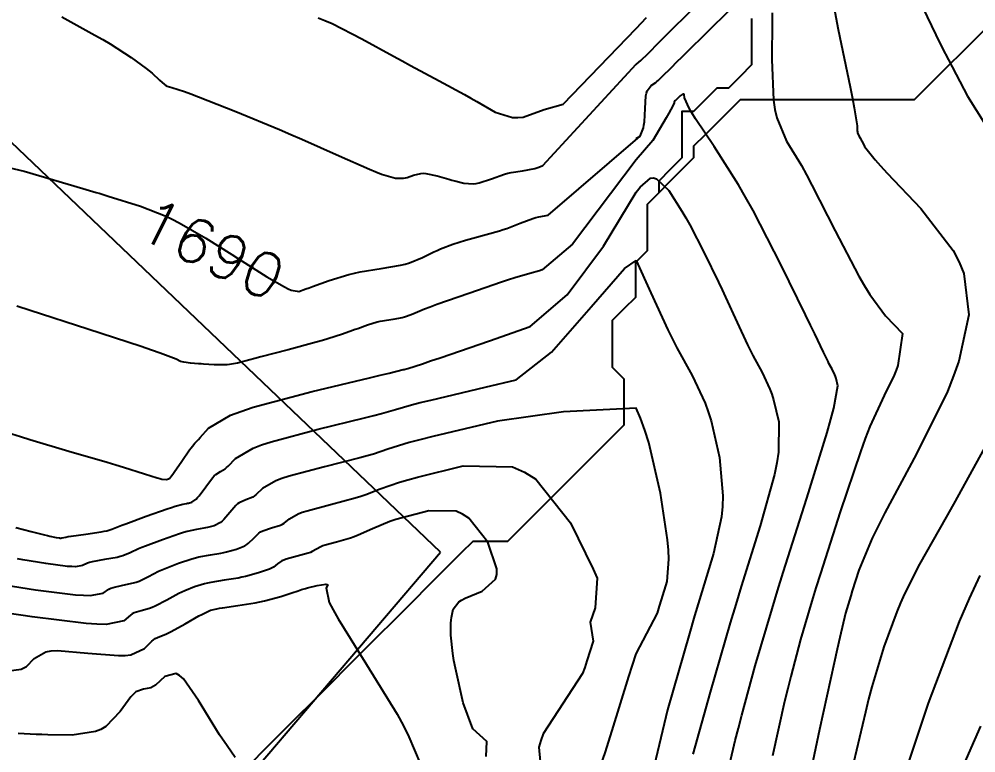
# Model space of a CAD drawing. Header units: metres. Extents: x 837475 to 838479, y 1189012 to 1191015.
# Drawn here: x 837946.9 to 838029.2, y 1190326.8 to 1190390 of the extents above; entities that cross this region are included whole.
import ezdxf

# ---------------------------------------------------------------- set-up
doc = ezdxf.new("R2010")
doc.units = ezdxf.units.M
doc.header["$LTSCALE"] = 0.3
for name, color, linetype in [('CORREDORVIA', 70, 'Continuous'), ('COTAS 10', 1, 'Continuous'), ('COTAS INT', 252, 'Continuous'), ('DRENAJE', 5, 'Continuous')]:
    doc.layers.add(name, color=color, linetype=linetype)
doc.styles.get("Standard").update_dxf_attribs({"font": 'simplex.shx'})

msp = doc.modelspace()

# ---------------------------------------------------------------- linework, layer by layer
at = {"layer": 'CORREDORVIA'}
msp.add_lwpolyline([(837910.67578, 1191000.96488), (838157.033, 1190996.193), (838237.174, 1190821.339), (838237.001, 1190602.875), (838240.0305, 1190437.1985), (838223.5365, 1190366.2715), (838212.196, 1190288.9195), (838227.642, 1189916.876), (838080.482, 1189451.8445), (837860.4834, 1189307.12351), (837593.19071, 1189234.39948), (837744.4868, 1189686.6093), (837750.277, 1189933.973), (837710.4905, 1190057.959), (837731.595, 1190134.414), (837885.383, 1190229.429), (837983.18356, 1190344.11971), (837817.55386, 1190502.18733), (837798.03286, 1190660.16958), (837963.57418, 1190795.98182)], close=True, dxfattribs=at)
at = {"layer": 'COTAS 10'}
for points in [[(838000, 1190379.7), (838000.35, 1190379.884), (838000.626, 1190380.606), (838000.677, 1190380.855), (838000.717, 1190381.125), (838000.77, 1190382.274), (838000.838, 1190383.359), (838000.887, 1190383.588), (838000.95, 1190383.786), (838001.288, 1190384.244), (838001.69, 1190384.513), (838001.794, 1190384.593), (838001.893, 1190384.676), (838002.224, 1190384.991), (838003.066, 1190385.842), (838003.489, 1190386.262), (838003.993, 1190386.761), (838006.498, 1190389.229), (838008.95, 1190391.641)], [(838011.701, 1190390.516), (838011.708, 1190389.816), (838011.679, 1190386.482), (838011.826, 1190382.995), (838011.945, 1190382.199), (838012.098, 1190381.476), (838012.935, 1190379.477), (838014.224, 1190377.366), (838014.663, 1190376.573), (838015.137, 1190375.689), (838017.143, 1190371.741), (838019.167, 1190367.859), (838019.652, 1190367.016), (838020.104, 1190366.275), (838021.463, 1190364.436), (838022.927, 1190362.927), (838022.519, 1190360.172), (838022.374, 1190359.763), (838022.201, 1190359.331), (838021.339, 1190357.588), (838020.121, 1190354.905), (838019.723, 1190353.882), (838019.3, 1190352.737), (838017.555, 1190347.588), (838015.865, 1190342.284), (838015.477, 1190341.042), (838015.123, 1190339.897), (838014.134, 1190336.58), (838013.303, 1190333.417), (838013.048, 1190332.37), (838012.784, 1190331.248), (838011.74, 1190326.58)], [(837942.31, 1190378.061), (837947.364, 1190376.893), (837952.406, 1190375.397), (837953.545, 1190375.054), (837953.798, 1190374.978), (837954.574, 1190374.742), (837957.364, 1190373.87), (837959.481, 1190373.039), (837960.087, 1190372.753), (837960.7, 1190372.442), (837962.983, 1190371.117), (837965.21, 1190369.705), (837965.788, 1190369.339), (837966.35, 1190368.985), (837968.24, 1190367.796), (837969.743, 1190366.924), (837970.061, 1190366.769), (837970.337, 1190366.651), (837970.832, 1190366.564), (837970.978, 1190366.537), (837971.598, 1190366.759), (837971.861, 1190366.853), (837972.163, 1190366.961), (837973.582, 1190367.467), (837975.291, 1190367.989), (837975.775, 1190368.108), (837976.265, 1190368.215), (837978.073, 1190368.508), (837979.738, 1190368.785), (837980.137, 1190368.882), (837980.509, 1190368.989), (837981.629, 1190369.449), (837982.602, 1190369.941), (837982.881, 1190370.067), (837983.164, 1190370.189), (837984.224, 1190370.593), (837985.325, 1190370.95), (837985.634, 1190371.043), (837985.946, 1190371.132), (837987.091, 1190371.43), (837988.248, 1190371.751), (837988.568, 1190371.855), (837988.888, 1190371.964), (837990.039, 1190372.414), (837991.106, 1190372.816), (837991.372, 1190372.895), (837991.625, 1190372.962), (837992.432, 1190373.088), (838000.35, 1190379.884)], [(837944.887, 1190341.402), (837948.336, 1190340.871), (837951.778, 1190340.441), (837952.466, 1190340.393), (837953.04, 1190340.377), (837954.157, 1190340.578), (837954.64, 1190340.929), (837954.814, 1190341.007), (837955.005, 1190341.077), (837955.839, 1190341.263), (837956.755, 1190341.459), (837956.997, 1190341.535), (837957.234, 1190341.62), (837958.05, 1190342.009), (837958.922, 1190342.459), (837959.194, 1190342.583), (837959.479, 1190342.707), (837960.621, 1190343.155), (837961.79, 1190343.537), (837962.093, 1190343.62), (837962.386, 1190343.693), (837963.371, 1190343.876), (837964.277, 1190344.021), (837964.522, 1190344.071), (837964.763, 1190344.125), (837965.612, 1190344.357), (837966.345, 1190344.66), (837966.514, 1190344.76), (837966.668, 1190344.867), (837967.102, 1190345.309), (837967.542, 1190345.741), (837967.7, 1190345.841), (837967.875, 1190345.933), (837968.637, 1190346.193), (837969.4, 1190346.436), (837969.576, 1190346.517), (837969.735, 1190346.604), (837970.181, 1190346.967), (837970.931, 1190347.402), (837971.282, 1190347.535), (837971.695, 1190347.673), (837973.705, 1190348.214), (837975.831, 1190348.769), (837976.316, 1190348.914), (837976.758, 1190349.057), (837977.981, 1190349.543), (837979.645, 1190350.131), (837980.364, 1190350.336), (837981.195, 1190350.561), (837985.131, 1190351.528), (837989.383, 1190351.439), (837990.414, 1190350.998), (837991.381, 1190350.376), (837994.345, 1190346.626), (837996.319, 1190342.637), (837996.662, 1190341.864), (837996.477, 1190339.313), (837996.052, 1190338.075), (837996.302, 1190336.459), (837995.778, 1190334.755), (837995.604, 1190334.187), (837995.385, 1190333.663), (837991.999, 1190328.476), (837991.814, 1190327.895), (837991.647, 1190327.332), (837991.876, 1190324.853)]]:
    msp.add_lwpolyline(points, dxfattribs=at)
at = {"layer": 'COTAS INT'}
for points in [[(838016.364, 1190394.568), (838017.393, 1190389.075), (838018.417, 1190384.132), (838018.612, 1190383.148), (838018.768, 1190382.331), (838019.01, 1190380.771), (838019.028, 1190380.356), (838019.042, 1190380.262), (838019.06, 1190380.176), (838019.16, 1190379.938), (838019.313, 1190379.687), (838019.365, 1190379.592), (838019.422, 1190379.487), (838019.66, 1190379.018), (838020.566, 1190377.87), (838021.043, 1190377.338), (838021.618, 1190376.712), (838024.512, 1190373.676), (838027.295, 1190370.055), (838027.8, 1190369.059), (838028.19, 1190368.067), (838028.641, 1190364.512), (838027.766, 1190360.53), (838027.321, 1190359.269), (838026.787, 1190357.939), (838024.128, 1190352.563), (838021.402, 1190347.486), (838020.826, 1190346.344), (838020.327, 1190345.317), (838019.174, 1190342.563), (838018.603, 1190340.772), (838018.472, 1190340.352), (838018.353, 1190339.965), (838018.019, 1190338.845), (838017.519, 1190336.761), (838017.295, 1190335.767), (838017.034, 1190334.593), (838015.781, 1190328.845), (838014.552, 1190323.005)], [(838023.532, 1190393.333), (838025.792, 1190388.623), (838026.348, 1190387.5), (838026.875, 1190386.455), (838028.529, 1190383.333), (838030.064, 1190380.86)], [(837950.587, 1190390.154), (837953.445, 1190388.599), (837954.119, 1190388.212), (837954.74, 1190387.843), (837956.56, 1190386.668), (837957.837, 1190385.73), (837958.117, 1190385.51), (837958.366, 1190385.309), (837958.999, 1190384.727), (837959.421, 1190384.344), (837959.536, 1190384.267), (837959.651, 1190384.202), (837960.059, 1190384.076), (837961.15, 1190383.733), (837961.695, 1190383.532), (837962.345, 1190383.285), (837965.571, 1190382.01), (837969.314, 1190380.468), (837970.291, 1190380.053), (837971.242, 1190379.642), (837974.462, 1190378.201), (837977.059, 1190377.051), (837977.617, 1190376.825), (837978.106, 1190376.638), (837979.291, 1190376.294), (837979.977, 1190376.28), (837980.151, 1190376.301), (837980.318, 1190376.333), (837980.864, 1190376.538), (837981.479, 1190376.697), (837981.689, 1190376.7), (837981.917, 1190376.685), (837982.885, 1190376.483), (837983.896, 1190376.191), (837984.151, 1190376.12), (837984.396, 1190376.052), (837985.191, 1190375.844), (837985.997, 1190375.793), (837986.249, 1190375.825), (837986.513, 1190375.877), (837987.571, 1190376.233), (837988.67, 1190376.633), (837988.96, 1190376.713), (837989.244, 1190376.781), (837990.219, 1190376.914), (837991.287, 1190377.117), (837991.629, 1190377.228), (837991.991, 1190377.363), (838000, 1190386.084), (838000.03, 1190386.104), (838000.228, 1190386.257), (838000.419, 1190386.415), (838001.053, 1190387.02), (838001.976, 1190387.971), (838002.349, 1190388.346), (838002.773, 1190388.769), (838004.73, 1190390.704)], [(837972.635, 1190390.075), (837973.224, 1190389.849), (837973.85, 1190389.582), (837976.416, 1190388.28), (837979.141, 1190386.772), (837979.867, 1190386.375), (837980.58, 1190385.987), (837983.052, 1190384.658), (837985.246, 1190383.472), (837985.784, 1190383.174), (837986.292, 1190382.89), (837987.877, 1190381.972), (837989.366, 1190381.497), (837989.814, 1190381.492), (837990.278, 1190381.542), (837992.08, 1190382.178), (837993.727, 1190382.649), (838000, 1190389.173), (838000.885, 1190390.099)], [(838007.698, 1190324.315), (838008.533, 1190327.904), (838008.802, 1190328.972), (838009.087, 1190330.073), (838010.25, 1190334.315), (838011.703, 1190339.238), (838012.171, 1190340.768), (838012.667, 1190342.37), (838014.693, 1190348.757), (838016.446, 1190354.409), (838016.77, 1190355.548), (838017.023, 1190356.501), (838017.356, 1190358.403), (838017.205, 1190359.049), (838017.154, 1190359.211), (838017.099, 1190359.364), (838016.867, 1190359.855), (838016.597, 1190360.349), (838016.519, 1190360.504), (838016.438, 1190360.668), (838016.133, 1190361.324), (838015.381, 1190362.901), (838015.02, 1190363.645), (838014.592, 1190364.522), (838012.491, 1190368.798), (838010.062, 1190373.495), (838009.427, 1190374.637), (838008.808, 1190375.711), (838006.71, 1190379.017), (838005.11, 1190381.399), (838004.806, 1190381.89), (838004.561, 1190382.307), (838004.178, 1190383.206), (838004.126, 1190383.489), (838004.09, 1190383.517), (838004.045, 1190383.524), (838003.807, 1190383.371), (838003.563, 1190383.131), (838003.514, 1190383.082), (838003.473, 1190383.042), (838003.395, 1190382.963), (838003.367, 1190382.937), (838003.351, 1190382.923), (838003.317, 1190382.901), (838003.289, 1190382.863), (838003.284, 1190382.847), (838003.28, 1190382.828), (838003.275, 1190382.738), (838002.995, 1190382.18), (838002.818, 1190381.866), (838002.598, 1190381.483), (838001.444, 1190379.521), (838000, 1190377.872), (837994.537, 1190370.611), (837991.911, 1190368.388), (837991.684, 1190368.315), (837990.866, 1190368.088), (837989.559, 1190367.705), (837989.025, 1190367.533), (837988.417, 1190367.333), (837985.598, 1190366.374), (837982.85, 1190365.405), (837982.286, 1190365.198), (837981.808, 1190365.018), (837980.792, 1190364.591), (837980.248, 1190364.367), (837980.067, 1190364.316), (837979.873, 1190364.268), (837979.064, 1190364.134), (837978.185, 1190363.991), (837977.947, 1190363.939), (837977.712, 1190363.882), (837976.882, 1190363.628), (837976.057, 1190363.333), (837975.825, 1190363.251), (837975.592, 1190363.167), (837974.735, 1190362.86), (837973.494, 1190362.465), (837973.017, 1190362.327), (837972.483, 1190362.175), (837970.076, 1190361.523), (837967.715, 1190360.899), (837967.211, 1190360.765), (837966.771, 1190360.648), (837965.719, 1190360.368), (837965.025, 1190360.243), (837964.81, 1190360.224), (837964.585, 1190360.212), (837963.691, 1190360.226), (837962.795, 1190360.283), (837962.569, 1190360.298), (837962.353, 1190360.313), (837961.654, 1190360.365), (837961.079, 1190360.446), (837960.94, 1190360.479), (837960.811, 1190360.518), (837960.421, 1190360.696), (837959.055, 1190361.223), (837958.31, 1190361.481), (837957.406, 1190361.788), (837952.818, 1190363.3), (837947.863, 1190364.899), (837946.727, 1190365.26)], [(837946.301, 1190354.298), (837947.034, 1190354.054), (837947.828, 1190353.8), (837951.201, 1190352.794), (837954.49, 1190351.842), (837955.231, 1190351.621), (837955.899, 1190351.42), (837957.7, 1190350.847), (837958.797, 1190350.497), (837959.021, 1190350.436), (837959.211, 1190350.39), (837959.608, 1190350.352), (837959.776, 1190350.412), (837959.799, 1190350.42), (837959.841, 1190350.433), (837959.852, 1190350.435), (837959.854, 1190350.436), (837959.857, 1190350.436), (837959.867, 1190350.439), (837960.034, 1190350.672), (837960.136, 1190350.818), (837960.262, 1190350.999), (837960.919, 1190351.947), (837961.586, 1190352.897), (837961.718, 1190353.079), (837961.827, 1190353.227), (837962.033, 1190353.469), (837962.25, 1190353.678), (837962.367, 1190353.806), (837962.507, 1190353.964), (837963.219, 1190354.783), (837965.116, 1190355.886), (837966.005, 1190356.221), (837967.05, 1190356.57), (837972.137, 1190357.941), (837977.056, 1190359.114), (837977.996, 1190359.339), (837978.753, 1190359.52), (837979.964, 1190359.812), (837980.035, 1190359.832), (837980.123, 1190359.854), (837980.365, 1190359.911), (837981.623, 1190360.32), (837982.311, 1190360.553), (837983.145, 1190360.837), (837987.386, 1190362.299), (837990.899, 1190363.507), (837994.063, 1190366.248), (837997.191, 1190370.421), (838000, 1190375.072), (838000.357, 1190375.494), (838001.23, 1190376.286), (838001.491, 1190376.301), (838001.762, 1190376.227), (838002.81, 1190375.221), (838003.95, 1190373.433), (838004.279, 1190372.867), (838004.613, 1190372.27), (838005.866, 1190369.855), (838007.085, 1190367.346), (838007.397, 1190366.688), (838007.698, 1190366.048), (838008.696, 1190363.87), (838009.588, 1190361.951), (838009.823, 1190361.474), (838010.053, 1190361.02), (838010.841, 1190359.577), (838011.519, 1190358.142), (838011.68, 1190357.693), (838011.829, 1190357.221), (838012.27, 1190355.333), (838012.249, 1190352.721), (838012.106, 1190351.793), (838011.905, 1190350.777), (838010.684, 1190346.368), (838009.044, 1190341.138), (838008.578, 1190339.604), (838008.107, 1190338.033), (838006.366, 1190332.05), (838004.871, 1190326.728)], [(837946.641, 1190346.224), (837947.963, 1190345.897), (837949.103, 1190345.594), (837949.351, 1190345.532), (837949.57, 1190345.479), (837950.115, 1190345.364), (837950.407, 1190345.328), (837950.465, 1190345.324), (837950.514, 1190345.323), (837950.608, 1190345.34), (837950.943, 1190345.41), (837951.143, 1190345.443), (837951.389, 1190345.481), (837952.666, 1190345.666), (837953.97, 1190345.863), (837954.233, 1190345.909), (837954.454, 1190345.952), (837954.899, 1190346.073), (837955.456, 1190346.304), (837955.747, 1190346.415), (837956.099, 1190346.547), (837957.864, 1190347.196), (837959.658, 1190347.834), (837960.028, 1190347.959), (837960.342, 1190348.062), (837961.018, 1190348.248), (837961.327, 1190348.297), (837961.41, 1190348.314), (837961.493, 1190348.333), (837961.782, 1190348.412), (837962.138, 1190348.668), (837962.262, 1190348.799), (837962.398, 1190348.955), (837962.98, 1190349.734), (837963.571, 1190350.512), (837963.712, 1190350.667), (837963.843, 1190350.796), (837964.234, 1190351.043), (837964.634, 1190351.264), (837964.77, 1190351.376), (837964.917, 1190351.51), (837965.54, 1190352.178), (837967.055, 1190353.058), (837967.764, 1190353.326), (837968.598, 1190353.604), (837972.66, 1190354.699), (837976.648, 1190355.666), (837977.436, 1190355.864), (837978.088, 1190356.032), (837979.303, 1190356.389), (837980.68, 1190356.779), (837981.435, 1190356.968), (837982.352, 1190357.193), (837987.01, 1190358.297), (837989.682, 1190358.939), (837992.736, 1190361.316), (837996.148, 1190365.205), (837998.992, 1190368.524), (838000.015, 1190369.194)], [(838000, 1190369.227), (838000.015, 1190369.194), (838001.258, 1190366.415), (838002.738, 1190363.235), (838003.128, 1190362.444), (838003.51, 1190361.692), (838004.816, 1190359.3), (838005.939, 1190356.919), (838006.206, 1190356.175), (838006.453, 1190355.393), (838007.184, 1190352.263), (838007.474, 1190348.941), (838007.443, 1190348.039), (838007.364, 1190347.144), (838006.675, 1190343.978), (838005.454, 1190340.022), (838005.039, 1190338.63), (838004.591, 1190337.108), (838002.696, 1190330.54), (838000, 1190319.227)], [(837996.68, 1190324.955), (837997.358, 1190326.915), (837997.632, 1190327.766), (837997.943, 1190328.751), (837999.377, 1190333.422), (838000, 1190335.354), (838001.834, 1190338.845), (838002.013, 1190339.453), (838002.178, 1190340.009), (838002.666, 1190341.589), (838002.823, 1190343.512), (838002.78, 1190344.284), (838002.7, 1190345.161), (838002.099, 1190349.192), (838001.092, 1190353.54), (838000.756, 1190354.616), (838000.396, 1190355.636), (838000, 1190356.481), (837993.77, 1190356.168), (837988.086, 1190355.383), (837982.52, 1190354.051), (837981.403, 1190353.77), (837980.472, 1190353.527), (837978.642, 1190352.966), (837977.423, 1190352.544), (837976.876, 1190352.389), (837976.239, 1190352.217), (837973.182, 1190351.457), (837970.147, 1190350.639), (837969.523, 1190350.43), (837968.993, 1190350.23), (837967.861, 1190349.572), (837967.326, 1190349.057), (837967.173, 1190348.947), (837967.017, 1190348.85), (837966.436, 1190348.618), (837965.859, 1190348.364), (837965.706, 1190348.254), (837965.556, 1190348.126), (837965.041, 1190347.522), (837964.533, 1190346.911), (837964.388, 1190346.78), (837964.242, 1190346.664), (837963.697, 1190346.384), (837963.128, 1190346.229), (837962.966, 1190346.193), (837962.802, 1190346.159), (837962.194, 1190346.062), (837961.364, 1190345.878), (837961.06, 1190345.79), (837960.724, 1190345.686), (837959.242, 1190345.175), (837957.789, 1190344.627), (837957.47, 1190344.499), (837957.189, 1190344.381), (837956.475, 1190344.041), (837955.844, 1190343.786), (837955.615, 1190343.722), (837955.362, 1190343.661), (837954.253, 1190343.465), (837953.197, 1190343.279), (837952.978, 1190343.225), (837952.791, 1190343.17), (837952.383, 1190342.959), (837951.777, 1190342.85), (837951.466, 1190342.859), (837951.092, 1190342.884), (837949.226, 1190343.118), (837947.228, 1190343.44), (837946.772, 1190343.522)], [(838029.99, 1190353.072), (838027.3, 1190348.238), (838026.669, 1190347.108), (838026.088, 1190346.069), (838024.398, 1190343.072), (838023.095, 1190340.519), (838022.757, 1190339.76), (838022.429, 1190338.978), (838021.326, 1190335.967), (838020.293, 1190332.512), (838020.01, 1190331.451), (838019.727, 1190330.344), (838018.712, 1190325.967)], [(837987.099, 1190326.521), (837987.174, 1190327.822), (837985.944, 1190328.917), (837985.122, 1190331.145), (837984.462, 1190334.131), (837984.334, 1190334.797), (837984.23, 1190335.394), (837984.053, 1190336.968), (837984.07, 1190337.992), (837984.089, 1190338.242), (837984.114, 1190338.476), (837984.255, 1190339.2), (837984.748, 1190339.82), (837984.995, 1190339.99), (837985.29, 1190340.159), (837986.756, 1190340.76), (837987.913, 1190341.769), (837988.013, 1190342.195), (837988.017, 1190342.684), (837987.239, 1190344.979), (837985.61, 1190347.04), (837985.079, 1190347.382), (837984.512, 1190347.624), (837982.175, 1190347.673), (837979.871, 1190347.071), (837979.324, 1190346.903), (837978.818, 1190346.734), (837977.32, 1190346.121), (837976.092, 1190345.569), (837975.756, 1190345.439), (837975.422, 1190345.32), (837974.228, 1190344.972), (837973.244, 1190344.707), (837973.041, 1190344.64), (837972.869, 1190344.575), (837972.502, 1190344.361), (837972.144, 1190344.151), (837971.978, 1190344.087), (837971.784, 1190344.022), (837970.838, 1190343.768), (837969.891, 1190343.501), (837969.695, 1190343.429), (837969.527, 1190343.356), (837969.162, 1190343.097), (837968.803, 1190342.823), (837968.64, 1190342.741), (837968.449, 1190342.657), (837967.527, 1190342.329), (837966.399, 1190342.022), (837966.078, 1190341.95), (837965.753, 1190341.883), (837964.547, 1190341.69), (837963.408, 1190341.509), (837963.125, 1190341.451), (837962.856, 1190341.389), (837961.999, 1190341.134), (837961.169, 1190340.787), (837960.917, 1190340.667), (837960.655, 1190340.536), (837959.626, 1190339.977), (837958.624, 1190339.454), (837958.378, 1190339.347), (837958.147, 1190339.256), (837957.425, 1190339.062), (837956.812, 1190338.875), (837956.649, 1190338.789), (837956.488, 1190338.688), (837955.932, 1190338.197), (837954.395, 1190337.891), (837953.616, 1190337.906), (837952.684, 1190337.964), (837948.043, 1190338.534), (837943.498, 1190339.204)], [(838029.582, 1190342.095), (838028.661, 1190340.113), (838027.797, 1190338.141), (838025.141, 1190331.109), (838023.222, 1190325.339)], [(837946.028, 1190333.894), (837947.084, 1190334.05), (837947.33, 1190334.153), (837947.555, 1190334.28), (837948.202, 1190334.955), (837949.225, 1190335.54), (837949.688, 1190335.611), (837950.229, 1190335.643), (837952.831, 1190335.429), (837955.471, 1190335.202), (837956.036, 1190335.226), (837956.528, 1190335.286), (837957.706, 1190335.816), (837958.337, 1190336.447), (837958.484, 1190336.571), (837958.62, 1190336.673), (837959.012, 1190336.86), (837959.539, 1190337.054), (837959.76, 1190337.16), (837960.014, 1190337.289), (837961.202, 1190337.945), (837962.388, 1190338.614), (837962.64, 1190338.751), (837962.859, 1190338.867), (837963.377, 1190339.114), (837963.922, 1190339.24), (837964.157, 1190339.281), (837964.43, 1190339.325), (837965.724, 1190339.504), (837967.228, 1190339.745), (837967.633, 1190339.828), (837968.034, 1190339.918), (837969.442, 1190340.302), (837970.552, 1190340.653), (837970.766, 1190340.722), (837970.939, 1190340.779), (837971.223, 1190340.884), (837971.44, 1190340.954), (837971.571, 1190340.988), (837971.731, 1190341.029), (837972.566, 1190341.23), (837973.313, 1190341.35), (837973.418, 1190341.338), (837973.479, 1190341.308), (837973.332, 1190341.038), (837973.603, 1190339.787), (837973.927, 1190339.138), (837974.36, 1190338.357), (837976.821, 1190334.447), (837979.447, 1190330.172), (837979.983, 1190329.162), (837980.437, 1190328.227), (837981.924, 1190324.767)], [(837965.515, 1190326.426), (837964.812, 1190327.439), (837964.17, 1190328.392), (837962.358, 1190331.339), (837961.052, 1190333.212), (837960.729, 1190333.489), (837960.422, 1190333.661), (837959.456, 1190333.408), (837958.653, 1190332.672), (837958.449, 1190332.539), (837958.254, 1190332.437), (837957.619, 1190332.324), (837956.959, 1190332.081), (837956.749, 1190331.897), (837956.527, 1190331.662), (837955.624, 1190330.39), (837954.393, 1190329.104), (837953.963, 1190328.861), (837953.495, 1190328.666), (837951.484, 1190328.368), (837949.393, 1190328.401), (837948.875, 1190328.416), (837948.383, 1190328.432), (837946.827, 1190328.51)], [(838027.922, 1190325.141), (838029.653, 1190329.124)]]:
    msp.add_lwpolyline(points, dxfattribs=at)
at = {"layer": 'DRENAJE'}
for points in [[(838009.94338, 1190390.02097, 0), (838009.94338, 1190389.0213, 0), (838009.94338, 1190388.02164, 0), (838009.94338, 1190387.02198, 0), (838009.94338, 1190386.02232, 0), (838008.94371, 1190385.02265, 0), (838007.94405, 1190384.02299, 0), (838006.94439, 1190384.02299, 0), (838005.94472, 1190383.02333, 0), (838004.94506, 1190382.02366, 0), (838003.9454, 1190382.02366, 0), (838003.9454, 1190381.024, 0), (838003.9454, 1190380.02434, 0), (838003.9454, 1190379.02468, 0), (838003.9454, 1190378.02501, 0), (838002.94574, 1190377.02535, 0), (838001.94607, 1190376.02569, 0), (838001.94607, 1190375.02602, 0)], [(838029.93663, 1190389.0213, 0), (838028.93697, 1190388.02164, 0), (838027.93731, 1190387.02198, 0), (838026.93765, 1190386.02232, 0), (838025.93798, 1190385.02265, 0), (838024.93832, 1190384.02299, 0), (838023.93866, 1190383.02333, 0), (838022.93899, 1190383.02333, 0), (838021.93933, 1190383.02333, 0), (838020.93967, 1190383.02333, 0), (838019.94001, 1190383.02333, 0), (838018.94034, 1190383.02333, 0), (838017.94068, 1190383.02333, 0), (838016.94102, 1190383.02333, 0), (838015.94135, 1190383.02333, 0), (838014.94169, 1190383.02333, 0), (838013.94203, 1190383.02333, 0), (838012.94236, 1190383.02333, 0), (838011.9427, 1190383.02333, 0), (838010.94304, 1190383.02333, 0), (838009.94338, 1190383.02333, 0), (838008.94371, 1190383.02333, 0), (838007.94405, 1190382.02366, 0), (838006.94439, 1190381.024, 0), (838005.94472, 1190380.02434, 0), (838004.94506, 1190379.02468, 0), (838004.94506, 1190378.02501, 0), (838003.9454, 1190377.02535, 0), (838002.94574, 1190376.02569, 0), (838001.94607, 1190375.02602, 0)], [(838001.94607, 1190375.02602, 0), (838000.94641, 1190374.02636, 0), (838000.94641, 1190373.0267, 0), (838000.94641, 1190372.02703, 0), (838000.94641, 1190371.02737, 0), (838000.94641, 1190370.02771, 0), (837999.94675, 1190369.02805, 0), (837999.94675, 1190368.02838, 0), (837999.94675, 1190367.02872, 0), (837999.94675, 1190366.02906, 0), (837998.94708, 1190365.02939, 0), (837997.94742, 1190364.02973, 0), (837997.94742, 1190363.03007, 0), (837997.94742, 1190362.03041, 0), (837997.94742, 1190361.03074, 0), (837997.94742, 1190360.03108, 0), (837998.94708, 1190359.03142, 0), (837998.94708, 1190358.03175, 0), (837998.94708, 1190357.03209, 0), (837998.94708, 1190356.03243, 0), (837998.94708, 1190355.03277, 0), (837997.94742, 1190354.0331, 0), (837996.94776, 1190353.03344, 0), (837995.9481, 1190352.03378, 0), (837994.94843, 1190351.03411, 0), (837993.94877, 1190350.03445, 0), (837992.94911, 1190349.03479, 0), (837991.94944, 1190348.03512, 0), (837990.94978, 1190347.03546, 0), (837989.95012, 1190346.0358, 0), (837988.95045, 1190345.03614, 0), (837987.95079, 1190345.03614, 0), (837986.95113, 1190345.03614, 0), (837985.95147, 1190345.03614, 0), (837984.9518, 1190344.03647, 0), (837983.95214, 1190343.03681, 0), (837982.95248, 1190342.03715, 0), (837981.95281, 1190341.03748, 0), (837980.95315, 1190340.03782, 0), (837979.95349, 1190339.03816, 0), (837978.95383, 1190338.0385, 0), (837977.95416, 1190337.03883, 0), (837976.9545, 1190336.03917, 0), (837975.95484, 1190335.03951, 0), (837974.95517, 1190334.03984, 0), (837973.95551, 1190333.04018, 0), (837972.95585, 1190332.04052, 0), (837971.95619, 1190331.04086, 0), (837970.95652, 1190330.04119, 0), (837969.95686, 1190329.04153, 0), (837968.9572, 1190328.04187, 0), (837967.95753, 1190327.0422, 0), (837966.95787, 1190326.04254, 0)]]:
    msp.add_polyline3d(points, dxfattribs=at)

# ---------------------------------------------------------------- texts
at = {"layer": 'COTAS 10', "insert": (837956.82, 1190371.365), "char_height": 3.799998, "attachment_point": 7, "rotation": 333.7180035}
msp.add_mtext('1690', dxfattribs=at)

doc.saveas('drawing.dxf')
